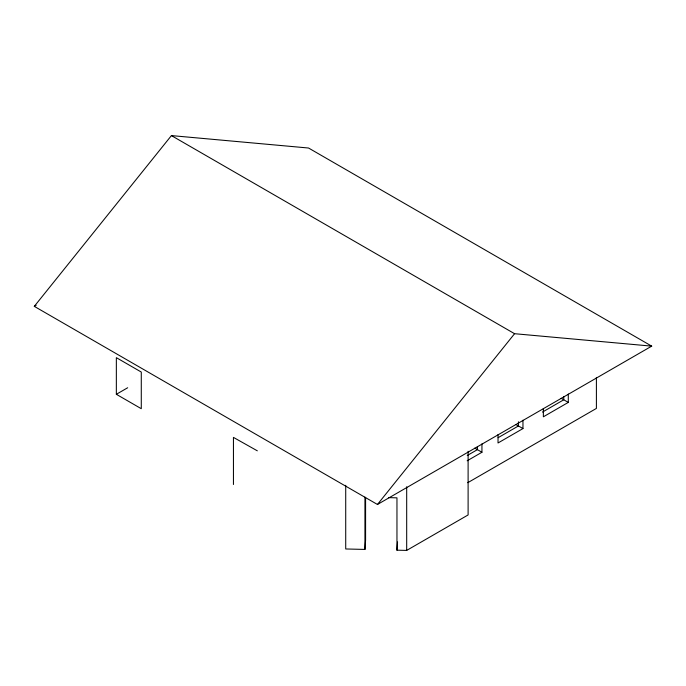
<?xml version="1.0" encoding="UTF-8"?>
<svg xmlns="http://www.w3.org/2000/svg" width="686" height="686" viewBox="0 0 686 686"><rect width="100%" height="100%" fill="white"/><g stroke="black" fill="none" stroke-linecap="round" stroke-linejoin="round"><path stroke-width="1.03" d="M345.718 485.311L345.718 548.972L364.935 549.426L365.587 540.174L365.587 497.444M468.109 451.285L468.109 514.946L406.687 550.412L396.962 550.181L397.546 541.957M34.3 306.359L171.423 135.588L308.546 148.022L651.7 346.138L377.454 504.476L34.3 306.359L36.152 305.287M377.454 504.476L514.577 333.705L651.7 346.138M116.346 394.296L141.282 408.693L141.282 372.052L116.346 357.655L116.346 394.296L127.682 387.753M467.243 455.513L477.405 449.647L477.405 446.509M498.113 437.694L518.427 425.963L518.427 421.779M542.523 412.054L563.755 399.792L563.755 396.654M467.166 460.795L481.941 452.263L481.941 443.893M522.964 420.209L522.964 428.579L498.027 442.976L498.027 434.598M568.291 394.038L568.291 402.408L543.363 416.805L543.363 408.427M467.766 482.695L596.4 408.427L596.4 377.411M388.422 497.633L396.962 497.839L396.962 550.181M257.327 450.822L233.446 437.394L233.446 484.505M171.423 135.588L514.577 333.705M561.131 398.274L568.291 402.408M515.803 424.445L522.964 428.579M474.781 448.13L481.941 452.263M406.687 486.751L406.687 550.412M364.935 497.076L364.935 549.426"/></g></svg>
